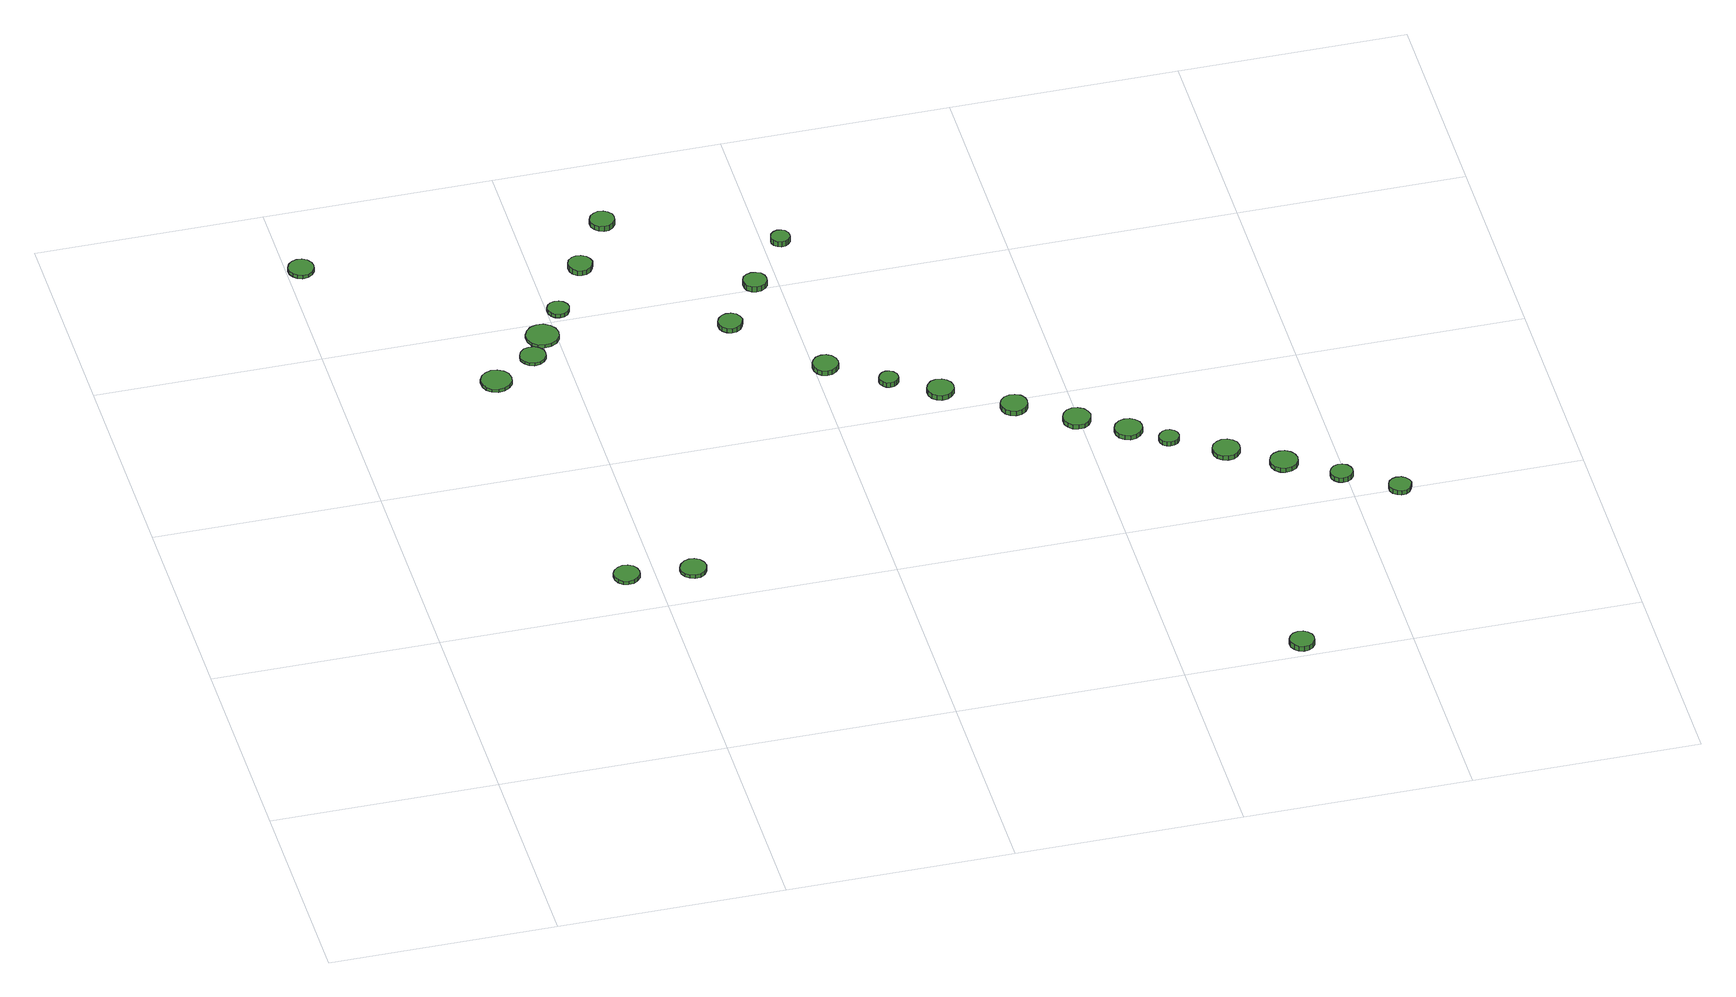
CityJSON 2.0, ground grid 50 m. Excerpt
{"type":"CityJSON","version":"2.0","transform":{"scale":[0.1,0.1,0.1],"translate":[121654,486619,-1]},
"CityObjects":{
"tree1":{"type":"SolitaryVegetationObject","attributes":{"function":"something"},"geometry":[{"type":"MultiSurface","lod":"1","boundaries":[[[0,1,2,3,4,5,6,7,8,9,10,11,12,13,14]],[[15,16,17,18,19,20,21,22,23,24,25,26,27,28,29]],[[0,29,28,1]],[[1,28,27,2]],[[2,27,26,3]],[[3,26,25,4]],[[4,25,24,5]],[[5,24,23,6]],[[6,23,22,7]],[[7,22,21,8]],[[8,21,20,9]],[[9,20,19,10]],[[10,19,18,11]],[[11,18,17,12]],[[12,17,16,13]],[[13,16,15,14]],[[14,15,29,0]]]}]},
"tree2":{"type":"SolitaryVegetationObject","attributes":{"function":"something"},"geometry":[{"type":"MultiSurface","lod":"1","boundaries":[[[30,31,32,33,34,35,36,37,38,39,40,41,42,43,44]],[[45,46,47,48,49,50,51,52,53,54,55,56,57,58,59]],[[30,59,58,31]],[[31,58,57,32]],[[32,57,56,33]],[[33,56,55,34]],[[34,55,54,35]],[[35,54,53,36]],[[36,53,52,37]],[[37,52,51,38]],[[38,51,50,39]],[[39,50,49,40]],[[40,49,48,41]],[[41,48,47,42]],[[42,47,46,43]],[[43,46,45,44]],[[44,45,59,30]]]}]},
"tree3":{"type":"SolitaryVegetationObject","attributes":{"function":"something"},"geometry":[{"type":"MultiSurface","lod":"1","boundaries":[[[60,61,62,63,64,65,66,67,68,69,70,71,72,73,74]],[[75,76,77,78,79,80,81,82,83,84,85,86,87,88,89]],[[60,89,88,61]],[[61,88,87,62]],[[62,87,86,63]],[[63,86,85,64]],[[64,85,84,65]],[[65,84,83,66]],[[66,83,82,67]],[[67,82,81,68]],[[68,81,80,69]],[[69,80,79,70]],[[70,79,78,71]],[[71,78,77,72]],[[72,77,76,73]],[[73,76,75,74]],[[74,75,89,60]]]}]},
"tree4":{"type":"SolitaryVegetationObject","attributes":{"function":"something"},"geometry":[{"type":"MultiSurface","lod":"1","boundaries":[[[90,91,92,93,94,95,96,97,98,99,100,101,102,103,104]],[[105,106,107,108,109,110,111,112,113,114,115,116,117,118,119]],[[90,119,118,91]],[[91,118,117,92]],[[92,117,116,93]],[[93,116,115,94]],[[94,115,114,95]],[[95,114,113,96]],[[96,113,112,97]],[[97,112,111,98]],[[98,111,110,99]],[[99,110,109,100]],[[100,109,108,101]],[[101,108,107,102]],[[102,107,106,103]],[[103,106,105,104]],[[104,105,119,90]]]}]},
"tree5":{"type":"SolitaryVegetationObject","attributes":{"function":"something"},"geometry":[{"type":"MultiSurface","lod":"1","boundaries":[[[120,121,122,123,124,125,126,127,128,129,130,131,132,133,134]],[[135,136,137,138,139,140,141,142,143,144,145,146,147,148,149]],[[120,149,148,121]],[[121,148,147,122]],[[122,147,146,123]],[[123,146,145,124]],[[124,145,144,125]],[[125,144,143,126]],[[126,143,142,127]],[[127,142,141,128]],[[128,141,140,129]],[[129,140,139,130]],[[130,139,138,131]],[[131,138,137,132]],[[132,137,136,133]],[[133,136,135,134]],[[134,135,149,120]]]}]},
"tree6":{"type":"SolitaryVegetationObject","attributes":{"function":"something"},"geometry":[{"type":"MultiSurface","lod":"1","boundaries":[[[150,151,152,153,154,155,156,157,158,159,160,161,162,163,164]],[[165,166,167,168,169,170,171,172,173,174,175,176,177,178,179]],[[150,179,178,151]],[[151,178,177,152]],[[152,177,176,153]],[[153,176,175,154]],[[154,175,174,155]],[[155,174,173,156]],[[156,173,172,157]],[[157,172,171,158]],[[158,171,170,159]],[[159,170,169,160]],[[160,169,168,161]],[[161,168,167,162]],[[162,167,166,163]],[[163,166,165,164]],[[164,165,179,150]]]}]},
"tree7":{"type":"SolitaryVegetationObject","attributes":{"function":"something"},"geometry":[{"type":"MultiSurface","lod":"1","boundaries":[[[180,181,182,183,184,185,186,187,188,189,190,191,192,193,194]],[[195,196,197,198,199,200,201,202,203,204,205,206,207,208,209]],[[180,209,208,181]],[[181,208,207,182]],[[182,207,206,183]],[[183,206,205,184]],[[184,205,204,185]],[[185,204,203,186]],[[186,203,202,187]],[[187,202,201,188]],[[188,201,200,189]],[[189,200,199,190]],[[190,199,198,191]],[[191,198,197,192]],[[192,197,196,193]],[[193,196,195,194]],[[194,195,209,180]]]}]},
"tree8":{"type":"SolitaryVegetationObject","attributes":{"function":"something"},"geometry":[{"type":"MultiSurface","lod":"1","boundaries":[[[210,211,212,213,214,215,216,217,218,219,220,221,222,223,224]],[[225,226,227,228,229,230,231,232,233,234,235,236,237,238,239]],[[210,239,238,211]],[[211,238,237,212]],[[212,237,236,213]],[[213,236,235,214]],[[214,235,234,215]],[[215,234,233,216]],[[216,233,232,217]],[[217,232,231,218]],[[218,231,230,219]],[[219,230,229,220]],[[220,229,228,221]],[[221,228,227,222]],[[222,227,226,223]],[[223,226,225,224]],[[224,225,239,210]]]}]},
"tree9":{"type":"SolitaryVegetationObject","attributes":{"function":"something"},"geometry":[{"type":"MultiSurface","lod":"1","boundaries":[[[240,241,242,243,244,245,246,247,248,249,250,251,252,253,254]],[[255,256,257,258,259,260,261,262,263,264,265,266,267,268,269]],[[240,269,268,241]],[[241,268,267,242]],[[242,267,266,243]],[[243,266,265,244]],[[244,265,264,245]],[[245,264,263,246]],[[246,263,262,247]],[[247,262,261,248]],[[248,261,260,249]],[[249,260,259,250]],[[250,259,258,251]],[[251,258,257,252]],[[252,257,256,253]],[[253,256,255,254]],[[254,255,269,240]]]}]},
"tree10":{"type":"SolitaryVegetationObject","attributes":{"function":"something"},"geometry":[{"type":"MultiSurface","lod":"1","boundaries":[[[270,271,272,273,274,275,276,277,278,279,280,281,282,283,284]],[[285,286,287,288,289,290,291,292,293,294,295,296,297,298,299]],[[270,299,298,271]],[[271,298,297,272]],[[272,297,296,273]],[[273,296,295,274]],[[274,295,294,275]],[[275,294,293,276]],[[276,293,292,277]],[[277,292,291,278]],[[278,291,290,279]],[[279,290,289,280]],[[280,289,288,281]],[[281,288,287,282]],[[282,287,286,283]],[[283,286,285,284]],[[284,285,299,270]]]}]},
"tree11":{"type":"SolitaryVegetationObject","attributes":{"function":"something"},"geometry":[{"type":"MultiSurface","lod":"1","boundaries":[[[300,301,302,303,304,305,306,307,308,309,310,311,312,313,314]],[[315,316,317,318,319,320,321,322,323,324,325,326,327,328,329]],[[300,329,328,301]],[[301,328,327,302]],[[302,327,326,303]],[[303,326,325,304]],[[304,325,324,305]],[[305,324,323,306]],[[306,323,322,307]],[[307,322,321,308]],[[308,321,320,309]],[[309,320,319,310]],[[310,319,318,311]],[[311,318,317,312]],[[312,317,316,313]],[[313,316,315,314]],[[314,315,329,300]]]}]},
"tree12":{"type":"SolitaryVegetationObject","attributes":{"function":"something"},"geometry":[{"type":"MultiSurface","lod":"1","boundaries":[[[330,331,332,333,334,335,336,337,338,339,340,341,342,343,344]],[[345,346,347,348,349,350,351,352,353,354,355,356,357,358,359]],[[330,359,358,331]],[[331,358,357,332]],[[332,357,356,333]],[[333,356,355,334]],[[334,355,354,335]],[[335,354,353,336]],[[336,353,352,337]],[[337,352,351,338]],[[338,351,350,339]],[[339,350,349,340]],[[340,349,348,341]],[[341,348,347,342]],[[342,347,346,343]],[[343,346,345,344]],[[344,345,359,330]]]}]},
"tree13":{"type":"SolitaryVegetationObject","attributes":{"function":"something"},"geometry":[{"type":"MultiSurface","lod":"1","boundaries":[[[360,361,362,363,364,365,366,367,368,369,370,371,372,373,374]],[[375,376,377,378,379,380,381,382,383,384,385,386,387,388,389]],[[360,389,388,361]],[[361,388,387,362]],[[362,387,386,363]],[[363,386,385,364]],[[364,385,384,365]],[[365,384,383,366]],[[366,383,382,367]],[[367,382,381,368]],[[368,381,380,369]],[[369,380,379,370]],[[370,379,378,371]],[[371,378,377,372]],[[372,377,376,373]],[[373,376,375,374]],[[374,375,389,360]]]}]},
"tree14":{"type":"SolitaryVegetationObject","attributes":{"function":"something"},"geometry":[{"type":"MultiSurface","lod":"1","boundaries":[[[390,391,392,393,394,395,396,397,398,399,400,401,402,403,404]],[[405,406,407,408,409,410,411,412,413,414,415,416,417,418,419]],[[390,419,418,391]],[[391,418,417,392]],[[392,417,416,393]],[[393,416,415,394]],[[394,415,414,395]],[[395,414,413,396]],[[396,413,412,397]],[[397,412,411,398]],[[398,411,410,399]],[[399,410,409,400]],[[400,409,408,401]],[[401,408,407,402]],[[402,407,406,403]],[[403,406,405,404]],[[404,405,419,390]]]}]},
"tree15":{"type":"SolitaryVegetationObject","attributes":{"function":"something"},"geometry":[{"type":"MultiSurface","lod":"1","boundaries":[[[420,421,422,423,424,425,426,427,428,429,430,431,432,433,434]],[[435,436,437,438,439,440,441,442,443,444,445,446,447,448,449]],[[420,449,448,421]],[[421,448,447,422]],[[422,447,446,423]],[[423,446,445,424]],[[424,445,444,425]],[[425,444,443,426]],[[426,443,442,427]],[[427,442,441,428]],[[428,441,440,429]],[[429,440,439,430]],[[430,439,438,431]],[[431,438,437,432]],[[432,437,436,433]],[[433,436,435,434]],[[434,435,449,420]]]}]},
"tree16":{"type":"SolitaryVegetationObject","attributes":{"function":"something"},"geometry":[{"type":"MultiSurface","lod":"1","boundaries":[[[450,451,452,453,454,455,456,457,458,459,460,461,462,463,464]],[[465,466,467,468,469,470,471,472,473,474,475,476,477,478,479]],[[450,479,478,451]],[[451,478,477,452]],[[452,477,476,453]],[[453,476,475,454]],[[454,475,474,455]],[[455,474,473,456]],[[456,473,472,457]],[[457,472,471,458]],[[458,471,470,459]],[[459,470,469,460]],[[460,469,468,461]],[[461,468,467,462]],[[462,467,466,463]],[[463,466,465,464]],[[464,465,479,450]]]}]},
"tree17":{"type":"SolitaryVegetationObject","attributes":{"function":"something"},"geometry":[{"type":"MultiSurface","lod":"1","boundaries":[[[480,481,482,483,484,485,486,487,488,489,490,491,492,493,494]],[[495,496,497,498,499,500,501,502,503,504,505,506,507,508,509]],[[480,509,508,481]],[[481,508,507,482]],[[482,507,506,483]],[[483,506,505,484]],[[484,505,504,485]],[[485,504,503,486]],[[486,503,502,487]],[[487,502,501,488]],[[488,501,500,489]],[[489,500,499,490]],[[490,499,498,491]],[[491,498,497,492]],[[492,497,496,493]],[[493,496,495,494]],[[494,495,509,480]]]}]},
"tree18":{"type":"SolitaryVegetationObject","attributes":{"function":"something"},"geometry":[{"type":"MultiSurface","lod":"1","boundaries":[[[510,511,512,513,514,515,516,517,518,519,520,521,522,523,524]],[[525,526,527,528,529,530,531,532,533,534,535,536,537,538,539]],[[510,539,538,511]],[[511,538,537,512]],[[512,537,536,513]],[[513,536,535,514]],[[514,535,534,515]],[[515,534,533,516]],[[516,533,532,517]],[[517,532,531,518]],[[518,531,530,519]],[[519,530,529,520]],[[520,529,528,521]],[[521,528,527,522]],[[522,527,526,523]],[[523,526,525,524]],[[524,525,539,510]]]}]},
"tree19":{"type":"SolitaryVegetationObject","attributes":{"function":"something"},"geometry":[{"type":"MultiSurface","lod":"1","boundaries":[[[540,541,542,543,544,545,546,547,548,549,550,551,552,553,554]],[[555,556,557,558,559,560,561,562,563,564,565,566,567,568,569]],[[540,569,568,541]],[[541,568,567,542]],[[542,567,566,543]],[[543,566,565,544]],[[544,565,564,545]],[[545,564,563,546]],[[546,563,562,547]],[[547,562,561,548]],[[548,561,560,549]],[[549,560,559,550]],[[550,559,558,551]],[[551,558,557,552]],[[552,557,556,553]],[[553,556,555,554]],[[554,555,569,540]]]}]},
"tree20":{"type":"SolitaryVegetationObject","attributes":{"function":"something"},"geometry":[{"type":"MultiSurface","lod":"1","boundaries":[[[570,571,572,573,574,575,576,577,578,579,580,581,582,583,584]],[[585,586,587,588,589,590,591,592,593,594,595,596,597,598,599]],[[570,599,598,571]],[[571,598,597,572]],[[572,597,596,573]],[[573,596,595,574]],[[574,595,594,575]],[[575,594,593,576]],[[576,593,592,577]],[[577,592,591,578]],[[578,591,590,579]],[[579,590,589,580]],[[580,589,588,581]],[[581,588,587,582]],[[582,587,586,583]],[[583,586,585,584]],[[584,585,599,570]]]}]},
"tree21":{"type":"SolitaryVegetationObject","attributes":{"function":"something"},"geometry":[{"type":"MultiSurface","lod":"1","boundaries":[[[600,601,602,603,604,605,606,607,608,609,610,611,612,613,614]],[[615,616,617,618,619,620,621,622,623,624,625,626,627,628,629]],[[600,629,628,601]],[[601,628,627,602]],[[602,627,626,603]],[[603,626,625,604]],[[604,625,624,605]],[[605,624,623,606]],[[606,623,622,607]],[[607,622,621,608]],[[608,621,620,609]],[[609,620,619,610]],[[610,619,618,611]],[[611,618,617,612]],[[612,617,616,613]],[[613,616,615,614]],[[614,615,629,600]]]}]},
"tree22":{"type":"SolitaryVegetationObject","attributes":{"function":"something"},"geometry":[{"type":"MultiSurface","lod":"1","boundaries":[[[630,631,632,633,634,635,636,637,638,639,640,641,642,643,644]],[[645,646,647,648,649,650,651,652,653,654,655,656,657,658,659]],[[630,659,658,631]],[[631,658,657,632]],[[632,657,656,633]],[[633,656,655,634]],[[634,655,654,635]],[[635,654,653,636]],[[636,653,652,637]],[[637,652,651,638]],[[638,651,650,639]],[[639,650,649,640]],[[640,649,648,641]],[[641,648,647,642]],[[642,647,646,643]],[[643,646,645,644]],[[644,645,659,630]]]}]},
"tree23":{"type":"SolitaryVegetationObject","attributes":{"function":"something"},"geometry":[{"type":"MultiSurface","lod":"1","boundaries":[[[660,661,662,663,664,665,666,667,668,669,670,671,672,673,674]],[[675,676,677,678,679,680,681,682,683,684,685,686,687,688,689]],[[660,689,688,661]],[[661,688,687,662]],[[662,687,686,663]],[[663,686,685,664]],[[664,685,684,665]],[[665,684,683,666]],[[666,683,682,667]],[[667,682,681,668]],[[668,681,680,669]],[[669,680,679,670]],[[670,679,678,671]],[[671,678,677,672]],[[672,677,676,673]],[[673,676,675,674]],[[674,675,689,660]]]}]},
"tree24":{"type":"SolitaryVegetationObject","attributes":{"function":"something"},"geometry":[{"type":"MultiSurface","lod":"1","boundaries":[[[690,691,692,693,694,695,696,697,698,699,700,701,702,703,704]],[[705,706,707,708,709,710,711,712,713,714,715,716,717,718,719]],[[690,719,718,691]],[[691,718,717,692]],[[692,717,716,693]],[[693,716,715,694]],[[694,715,714,695]],[[695,714,713,696]],[[696,713,712,697]],[[697,712,711,698]],[[698,711,710,699]],[[699,710,709,700]],[[700,709,708,701]],[[701,708,707,702]],[[702,707,706,703]],[[703,706,705,704]],[[704,705,719,690]]]}]}
},
"vertices":[
[59,1802,17],[57,1813,17],[50,1823,17],[40,1829,17],[28,1830,17],[17,1826,17],[9,1819,17],[4,1808,17],[4,1796,17],[9,1786,17],[17,1778,17],[28,1774,17],[40,1775,17],[50,1781,17],[57,1791,17],[57,1791,8],[50,1781,8],[40,1775,8],[28,1774,8],[17,1778,8],[9,1786,8],[4,1796,8],[4,1808,8],[9,1819,8],[17,1826,8],[28,1830,8],[40,1829,8],[50,1823,8],[57,1813,8],[59,1802,8],
[467,619,17],[465,630,17],[458,640,17],[448,645,17],[436,647,17],[425,643,17],[416,635,17],[411,625,17],[411,613,17],[416,602,17],[425,594,17],[436,591,17],[448,592,17],[458,598,17],[465,607,17],[465,607,8],[458,598,8],[448,592,8],[436,591,8],[425,594,8],[416,602,8],[411,613,8],[411,625,8],[416,635,8],[425,643,8],[436,647,8],[448,645,8],[458,640,8],[465,630,8],[467,619,8],
[370,1327,17],[367,1341,17],[359,1352,17],[346,1359,17],[333,1361,17],[319,1356,17],[309,1347,17],[303,1334,17],[303,1320,17],[309,1307,17],[319,1298,17],[333,1294,17],[346,1295,17],[359,1302,17],[367,1313,17],[367,1313,9],[359,1302,9],[346,1295,9],[333,1294,9],[319,1298,9],[309,1307,9],[303,1320,9],[303,1334,9],[309,1347,9],[319,1356,9],[333,1361,9],[346,1359,9],[359,1352,9],[367,1341,9],[370,1327,9],
[610,604,17],[607,616,17],[600,626,17],[590,632,17],[578,633,17],[567,629,17],[558,621,17],[553,610,17],[553,598,17],[558,588,17],[567,580,17],[578,576,17],[590,577,17],[600,583,17],[607,593,17],[607,593,8],[600,583,8],[590,577,8],[578,576,8],[567,580,8],[558,588,8],[553,598,8],[553,610,8],[558,621,8],[567,629,8],[578,633,8],[590,632,8],[600,626,8],[607,616,8],[610,604,8],
[461,1392,15],[459,1404,15],[452,1413,15],[442,1419,15],[430,1420,15],[419,1417,15],[410,1409,15],[405,1398,15],[405,1386,15],[410,1375,15],[419,1368,15],[430,1364,15],[442,1365,15],[452,1371,15],[459,1381,15],[459,1381,8],[452,1371,8],[442,1365,8],[430,1364,8],[419,1368,8],[410,1375,8],[405,1386,8],[405,1398,8],[410,1409,8],[419,1417,8],[430,1420,8],[442,1419,8],[452,1413,8],[459,1404,8],[461,1392,8],
[505,1453,16],[502,1468,16],[493,1480,16],[480,1488,16],[465,1489,16],[451,1484,16],[440,1474,16],[434,1461,16],[434,1446,16],[440,1432,16],[451,1422,16],[465,1417,16],[480,1419,16],[493,1426,16],[502,1438,16],[502,1438,8],[493,1426,8],[480,1419,8],[465,1417,8],[451,1422,8],[440,1432,8],[434,1446,8],[434,1461,8],[440,1474,8],[451,1484,8],[465,1489,8],[480,1488,8],[493,1480,8],[502,1468,8],[505,1453,8],
[548,1533,17],[546,1542,17],[540,1550,17],[531,1555,17],[522,1556,17],[512,1553,17],[505,1547,17],[501,1538,17],[501,1528,17],[505,1519,17],[512,1512,17],[522,1509,17],[531,1510,17],[540,1515,17],[546,1523,17],[546,1523,8],[540,1515,8],[531,1510,8],[522,1509,8],[512,1512,8],[505,1519,8],[501,1528,8],[501,1538,8],[505,1547,8],[512,1553,8],[522,1556,8],[531,1555,8],[540,1550,8],[546,1542,8],[548,1533,8],
[633,1664,21],[630,1674,21],[624,1683,21],[614,1689,21],[603,1690,21],[593,1687,21],[584,1679,21],[580,1669,21],[580,1658,21],[584,1648,21],[593,1640,21],[603,1637,21],[614,1638,21],[624,1644,21],[630,1653,21],[630,1653,8],[624,1644,8],[614,1638,8],[603,1637,8],[593,1640,8],[584,1648,8],[580,1658,8],[580,1669,8],[584,1679,8],[593,1687,8],[603,1690,8],[614,1689,8],[624,1683,8],[630,1674,8],[633,1664,8],
[713,1790,28],[711,1801,28],[704,1810,28],[695,1815,28],[684,1817,28],[673,1813,28],[665,1806,28],[660,1795,28],[660,1784,28],[665,1774,28],[673,1767,28],[684,1763,28],[695,1764,28],[704,1770,28],[711,1779,28],[711,1779,15],[704,1770,15],[695,1764,15],[684,1763,15],[673,1767,15],[665,1774,15],[660,1784,15],[660,1795,15],[665,1806,15],[673,1813,15],[684,1817,15],[695,1815,15],[704,1810,15],[711,1801,15],[713,1790,15],
[892,1396,19],[889,1407,19],[883,1416,19],[873,1421,19],[862,1422,19],[852,1419,19],[844,1411,19],[839,1401,19],[839,1390,19],[844,1380,19],[852,1373,19],[862,1369,19],[873,1371,19],[883,1376,19],[889,1385,19],[889,1385,7],[883,1376,7],[873,1371,7],[862,1369,7],[852,1373,7],[844,1380,7],[839,1390,7],[839,1401,7],[844,1411,7],[852,1419,7],[862,1422,7],[873,1421,7],[883,1416,7],[889,1407,7],[892,1396,7],
[1053,1207,19],[1050,1218,19],[1043,1228,19],[1033,1234,19],[1022,1235,19],[1010,1231,19],[1002,1223,19],[997,1213,19],[997,1201,19],[1002,1190,19],[1010,1182,19],[1022,1179,19],[1033,1180,19],[1043,1186,19],[1050,1195,19],[1050,1195,7],[1043,1186,7],[1033,1180,7],[1022,1179,7],[1010,1182,7],[1002,1190,7],[997,1201,7],[997,1213,7],[1002,1223,7],[1010,1231,7],[1022,1235,7],[1033,1234,7],[1043,1228,7],[1050,1218,7],[1053,1207,7],
[976,1518,20],[974,1528,20],[968,1537,20],[958,1542,20],[948,1543,20],[937,1540,20],[929,1533,20],[925,1523,20],[925,1512,20],[929,1503,20],[937,1495,20],[948,1492,20],[958,1493,20],[968,1499,20],[974,1507,20],[974,1507,7],[968,1499,7],[958,1493,7],[948,1492,7],[937,1495,7],[929,1503,7],[925,1512,7],[925,1523,7],[929,1533,7],[937,1540,7],[948,1543,7],[958,1542,7],[968,1537,7],[974,1528,7],[976,1518,7],
[1163,1127,19],[1162,1135,19],[1156,1142,19],[1149,1147,19],[1140,1148,19],[1132,1145,19],[1126,1139,19],[1122,1131,19],[1122,1123,19],[1126,1115,19],[1132,1109,19],[1140,1106,19],[1149,1107,19],[1156,1111,19],[1162,1118,19],[1162,1118,7],[1156,1111,7],[1149,1107,7],[1140,1106,7],[1132,1109,7],[1126,1115,7],[1122,1123,7],[1122,1131,7],[1126,1139,7],[1132,1145,7],[1140,1148,7],[1149,1147,7],[1156,1142,7],[1162,1135,7],[1163,1127,7],
[1059,1644,24],[1058,1652,24],[1052,1660,24],[1045,1664,24],[1036,1665,24],[1028,1662,24],[1021,1656,24],[1018,1648,24],[1018,1640,24],[1021,1632,24],[1028,1626,24],[1036,1623,24],[1045,1624,24],[1052,1628,24],[1058,1635,24],[1058,1635,11],[1052,1628,11],[1045,1624,11],[1036,1623,11],[1028,1626,11],[1021,1632,11],[1018,1640,11],[1018,1648,11],[1021,1656,11],[1028,1662,11],[1036,1665,11],[1045,1664,11],[1052,1660,11],[1058,1652,11],[1059,1644,11],
[1269,1065,19],[1266,1077,19],[1259,1087,19],[1249,1093,19],[1236,1094,19],[1225,1091,19],[1216,1082,19],[1211,1071,19],[1211,1059,19],[1216,1048,19],[1225,1040,19],[1236,1036,19],[1249,1037,19],[1259,1043,19],[1266,1053,19],[1266,1053,7],[1259,1043,7],[1249,1037,7],[1236,1036,7],[1225,1040,7],[1216,1048,7],[1211,1059,7],[1211,1071,7],[1216,1082,7],[1225,1091,7],[1236,1094,7],[1249,1093,7],[1259,1087,7],[1266,1077,7],[1269,1065,7],
[1406,974,20],[1404,986,20],[1397,996,20],[1386,1002,20],[1374,1003,20],[1362,999,20],[1353,991,20],[1348,980,20],[1348,968,20],[1353,957,20],[1362,949,20],[1374,945,20],[1386,946,20],[1397,952,20],[1404,962,20],[1404,962,8],[1397,952,8],[1386,946,8],[1374,945,8],[1362,949,8],[1353,957,8],[1348,968,8],[1348,980,8],[1353,991,8],[1362,999,8],[1374,1003,8],[1386,1002,8],[1397,996,8],[1404,986,8],[1406,974,8],
[1525,898,19],[1522,910,19],[1515,920,19],[1504,926,19],[1491,928,19],[1479,924,19],[1470,915,19],[1465,904,19],[1465,891,19],[1470,880,19],[1479,871,19],[1491,868,19],[1504,869,19],[1515,875,19],[1522,885,19],[1522,885,8],[1515,875,8],[1504,869,8],[1491,868,8],[1479,871,8],[1470,880,8],[1465,891,8],[1465,904,8],[1470,915,8],[1479,924,8],[1491,928,8],[1504,926,8],[1515,920,8],[1522,910,8],[1525,898,8],
[1791,32,28],[1789,43,28],[1782,52,28],[1773,58,28],[1762,59,28],[1751,56,28],[1743,48,28],[1738,38,28],[1738,27,28],[1743,17,28],[1751,9,28],[1762,6,28],[1773,7,28],[1782,12,28],[1789,21,28],[1789,21,15],[1782,12,15],[1773,7,15],[1762,6,15],[1751,9,15],[1743,17,15],[1738,27,15],[1738,38,15],[1743,48,15],[1751,56,15],[1762,59,15],[1773,58,15],[1782,52,15],[1789,43,15],[1791,32,15],
[1621,835,19],[1619,847,19],[1611,857,19],[1601,863,19],[1588,864,19],[1576,860,19],[1567,852,19],[1562,841,19],[1562,828,19],[1567,817,19],[1576,809,19],[1588,805,19],[1601,806,19],[1611,812,19],[1619,823,19],[1619,823,8],[1611,812,8],[1601,806,8],[1588,805,8],[1576,809,8],[1567,817,8],[1562,828,8],[1562,841,8],[1567,852,8],[1576,860,8],[1588,864,8],[1601,863,8],[1611,857,8],[1619,847,8],[1621,835,8],
[1689,784,19],[1687,793,19],[1682,800,19],[1674,805,19],[1665,806,19],[1657,803,19],[1650,797,19],[1646,789,19],[1646,780,19],[1650,771,19],[1657,765,19],[1665,763,19],[1674,764,19],[1682,768,19],[1687,775,19],[1687,775,8],[1682,768,8],[1674,764,8],[1665,763,8],[1657,765,8],[1650,771,8],[1646,780,8],[1646,789,8],[1650,797,8],[1657,803,8],[1665,806,8],[1674,805,8],[1682,800,8],[1687,793,8],[1689,784,8],
[1804,715,19],[1802,728,19],[1794,738,19],[1784,744,19],[1771,745,19],[1760,741,19],[1750,733,19],[1745,722,19],[1745,709,19],[1750,698,19],[1760,690,19],[1771,686,19],[1784,687,19],[1794,693,19],[1802,703,19],[1802,703,8],[1794,693,8],[1784,687,8],[1771,686,8],[1760,690,8],[1750,698,8],[1745,709,8],[1745,722,8],[1750,733,8],[1760,741,8],[1771,745,8],[1784,744,8],[1794,738,8],[1802,728,8],[1804,715,8],
[1913,646,19],[1910,658,19],[1903,668,19],[1892,675,19],[1879,676,19],[1867,672,19],[1858,664,19],[1853,652,19],[1853,639,19],[1858,628,19],[1867,619,19],[1879,615,19],[1892,617,19],[1903,623,19],[1910,633,19],[1910,633,8],[1903,623,8],[1892,617,8],[1879,615,8],[1867,619,8],[1858,628,8],[1853,639,8],[1853,652,8],[1858,664,8],[1867,672,8],[1879,676,8],[1892,675,8],[1903,668,8],[1910,658,8],[1913,646,8],
[2015,576,20],[2013,586,20],[2007,594,20],[1998,599,20],[1988,600,20],[1979,597,20],[1971,590,20],[1967,581,20],[1967,571,20],[1971,562,20],[1979,555,20],[1988,552,20],[1998,553,20],[2007,558,20],[2013,566,20],[2013,566,8],[2007,558,8],[1998,553,8],[1988,552,8],[1979,555,8],[1971,562,8],[1967,571,8],[1967,581,8],[1971,590,8],[1979,597,8],[1988,600,8],[1998,599,8],[2007,594,8],[2013,586,8],[2015,576,8],
[2125,504,19],[2122,514,19],[2116,522,19],[2108,527,19],[2097,528,19],[2088,525,19],[2080,519,19],[2076,509,19],[2076,499,19],[2080,490,19],[2088,483,19],[2097,480,19],[2108,481,19],[2116,486,19],[2122,494,19],[2122,494,8],[2116,486,8],[2108,481,8],[2097,480,8],[2088,483,8],[2080,490,8],[2076,499,8],[2076,509,8],[2080,519,8],[2088,525,8],[2097,528,8],[2108,527,8],[2116,522,8],[2122,514,8],[2125,504,8]
]}
